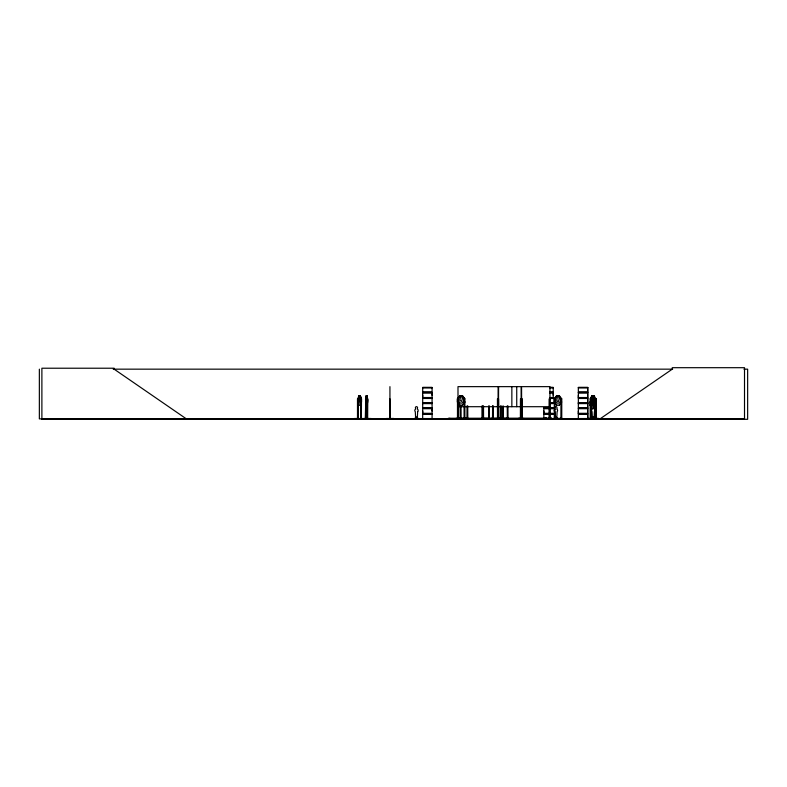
<?xml version="1.0" encoding="UTF-8"?>
<svg xmlns="http://www.w3.org/2000/svg" width="787" height="787" viewBox="0 0 787 787"><rect width="100%" height="100%" fill="white"/><g stroke="black" fill="none" stroke-linecap="round" stroke-linejoin="round"><path stroke-width="1.18" d="M422.698 413.313L422.698 408.699L432.083 408.699L432.073 413.313L422.698 413.313L422.708 411.011M422.698 397.533L422.698 392.929L432.083 392.929L432.073 397.533L422.698 397.533L422.708 395.231M432.073 411.011L432.073 408.699M432.073 395.231L432.073 392.929M553.222 413.313L543.847 413.313L543.856 411.011M553.212 395.231L553.212 392.929L549.749 392.929M578.347 413.313L578.347 408.699L587.732 408.699L587.732 413.313L578.347 413.313L578.356 411.011M578.347 397.533L578.347 392.929L587.732 392.929L587.732 397.533L578.347 397.533L578.356 395.231M587.722 408.699L587.722 413.313M587.722 392.929L587.722 397.533M386.309 418.507L393.834 418.477M365.886 398.665L365.807 418.881M367.145 418.881L367.145 398.586M367.135 398.724C368.532 398.793 367.44 403.711 366.949 405.157M361.164 418.881L361.135 398.547L361.017 418.881M590.85 398.665L590.909 418.881M595.395 398.665L595.297 418.881M555.061 418.881L554.874 398.812M458.014 398.714L457.473 398.832L457.473 418.881L457.591 418.153M462.353 395.704L463.582 398.832L463.582 401.213L461.939 403.101L460.297 403.101L458.683 401.213L458.683 398.832L459.903 395.704L462.363 395.704L464.812 398.832L464.035 398.586L464.114 418.881L464.035 418.153M366.565 396.117L366.791 401.459L366.486 396.117M422.668 418.871L422.698 414.237L432.083 414.237L432.083 418.684L422.629 418.714M555.101 407.243C555.671 405.148 557.973 407.686 556.773 409.053A1.672 1.672 0 0 1 557.117 411.68L556.773 418.123L554.225 418.153L554.058 418.841M359.403 396.117L359.01 400.229L359.816 401.459L360.239 398.832L359.334 396.117M354.278 418.507L371.13 418.507M483.12 418.782L483.169 406.072M366.329 395.615L365.591 398.832L365.552 418.881M367.352 401.213L366.457 403.101L366.349 395.704L367.017 395.704L367.352 398.832L367.293 418.881M592.119 398.881L591.194 404.4L592.434 406.289L593.673 406.289L594.883 404.4L593.969 398.881L592.07 398.881L590.28 402.009L592.09 405.157L594.057 405.157L595.936 401.98L593.949 398.802L593.349 396.117M489.927 418.507L507.182 418.359M524.014 418.822L518.436 418.468L524.063 418.881M524.053 418.468L518.476 418.497M595.385 398.753L596.034 398.832M543.099 418.782L553.822 418.841L543.06 418.468M587.84 418.507L598.543 418.507L578.297 418.704L578.356 414.237L587.732 414.237L587.879 418.881M592.631 418.881L592.139 418.881M592.818 418.822L592.847 417.021L593.614 417.021L593.565 418.822M357.701 398.832L358.98 395.615L360.259 395.615L361.508 398.802L361.508 401.98L360.259 405.157L358.911 405.157L357.701 401.95L357.652 398.802L357.859 418.881M360.18 405.157L361.4 401.95M556.753 395.704L555.514 398.832L555.514 401.213L557.176 403.101L558.819 403.101L560.442 401.213L560.442 398.832L559.223 395.704L556.753 395.704L554.284 398.832L554.304 418.881M578.268 403.033L587.741 403.101M456.932 418.507L457.945 418.468L456.981 418.881L457.886 418.782L457.995 401.98M460.208 418.822L460.277 418.153M596.005 418.881L595.936 398.802L593.998 395.615L592.09 395.615L590.211 398.802L590.289 418.881M592.149 395.615L590.28 398.832L591.027 398.832L591.027 401.183M593.998 408.345L592.04 408.345L590.161 405.167L590.161 401.98L592.09 398.802L592.729 396.117L593.398 396.117M593.919 398.881L595.769 402.009L595.769 405.138L593.919 408.266L592.07 408.266L590.161 405.167M593.949 408.345L595.769 405.138M462.353 405.079L464.812 401.95M464.891 401.98L462.392 405.157L459.864 405.157L457.365 401.98L457.365 398.802L459.874 395.615L462.402 395.615L464.891 398.802L464.861 418.841M559.223 405.079L561.692 401.95L559.262 405.157L556.714 405.157L554.205 401.98L554.205 398.802L556.714 395.615L559.262 395.615L561.77 398.802L561.751 418.881M415.556 418.881L415.221 417.789L415.418 418.487M417.041 418.861L417.572 418.881M554.55 418.871L554.874 417.789L555.337 418.881M556.901 418.861L557.196 417.789L556.999 418.487M557.058 418.871L554.491 418.861L555.199 418.763M591.785 418.861L591.981 417.789L592.168 418.487M592.306 418.881L592.001 418.763M593.831 418.871L594.49 417.789L594.293 418.487M600.028 418.881L672.275 369.162L672.275 367.696L744.512 367.696L744.512 418.881L39.35 418.881L39.35 369.162M417.218 418.763L417.73 417.789L417.533 418.487M417.405 418.881L417.927 418.861L415.388 418.881M500.394 418.832L500.493 418.153M554.973 398.793L554.304 398.832M561.023 398.793L561.672 398.832M113.21 369.162L672.649 369.162M743.961 369.162L747.65 369.162L747.65 419.304L41.888 419.304L41.888 368.218L114.135 368.218L114.135 369.162L186.371 418.881M422.688 387.371L432.083 387.371M549.739 387.361L553.231 387.371M578.337 387.371L587.741 387.371M549.749 387.538L553.231 387.538L553.212 392.005L549.749 392.005M422.708 387.834L432.073 387.834M549.739 387.834L553.212 387.834M578.356 387.834L587.722 387.834L587.722 392.005M422.629 392.32L432.142 392.32M549.769 392.32L553.291 392.32M578.278 392.32L587.8 392.32M422.629 392.605L432.142 392.605M549.769 392.605L553.291 392.605M578.278 392.605L587.8 392.605M367.027 395.615L366.25 395.615L365.571 398.802L365.699 418.881M594.028 395.704L592.119 395.704L591.194 398.832L591.194 401.213L592.434 403.101L593.673 403.101L594.883 401.213L593.969 395.704M549.749 397.533L553.222 397.533L553.222 392.929M422.629 397.858L432.142 397.858M549.769 397.858L553.291 397.858M578.278 397.858L587.8 397.858M422.629 398.143L432.142 398.143M549.769 398.143L553.291 398.143M578.278 398.143L587.8 398.143M549.749 398.468L553.222 398.468M358.075 398.547L358.095 418.822M360.18 395.615L361.469 398.832L361.39 418.881M593.998 398.802L592.04 398.802L592.729 401.459L593.978 400.229L593.978 398.832M595.877 398.802L595.916 418.881M358.105 398.832L357.485 398.832L357.485 418.881M360.849 398.832L360.849 401.213L360.033 403.101L359.216 403.101L358.38 401.213L359 395.704L360.239 395.704L360.849 398.832L361.469 398.832M365.788 398.832L365.335 418.881M389.939 398.832L390.195 418.881M498.112 398.832L497.433 398.832L497.512 418.881M498.584 398.832L498.85 418.881L498.938 418.153M521.122 398.832L520.453 398.832L520.394 418.881M549.936 398.832L549.267 398.832L549.218 418.881M367.027 405.157L366.25 405.157L365.67 401.95M553.212 402.787L549.739 402.787L553.231 402.914M587.732 402.905L587.732 398.468L578.347 398.468L578.347 402.905L587.722 402.787L587.722 398.468M432.083 402.914L422.609 403.033L432.083 403.151M578.337 402.905L587.741 402.914M549.739 403.101L553.231 403.151M549.749 403.337L553.231 403.318M422.708 403.603L432.073 403.603M549.739 403.603L553.212 403.603M578.356 403.603L587.722 403.603L587.722 407.774M457.995 406.702L521.122 406.702M521.574 406.702L549.936 406.702M543.847 407.774L553.222 407.774M422.629 408.099L432.142 408.099M543.778 408.099L553.291 408.099M578.278 408.099L587.8 408.099M422.629 408.384L432.142 408.384M543.778 408.384L553.291 408.384M578.278 408.384L587.8 408.384M553.222 408.699L543.847 408.699L543.847 413.313M422.629 413.628L432.142 413.628M543.778 413.628L553.291 413.628M578.278 413.628L587.8 413.628M422.629 413.913L432.142 413.913M543.778 413.913L553.291 413.913M578.278 413.913L587.8 413.913M553.222 414.237L543.847 414.237L543.847 418.684M357.416 418.153L358.115 418.153M361.459 418.153L360.761 418.153L360.79 418.881L360.83 403.544M365.296 418.153L365.847 418.153M367.116 418.153L367.667 418.153M550.005 418.153L448.324 418.261L448.324 418.881M560.915 418.153L561.751 418.153M590.28 418.153L591.096 418.153M595.287 418.153L596.103 418.153L596.093 418.881M415.939 418.35L417.012 418.35M458.231 418.359L466.966 418.359M482.736 418.359L488.589 418.359M553.792 418.507L539.971 418.881M555.061 418.359L560.915 418.359M415.221 418.487L417.73 418.487M422.708 418.556L432.073 418.556M503.287 418.497L503.227 406.072M554.678 418.487L557.196 418.487M578.356 418.556L598.543 418.507M465.314 418.881L464.507 418.507L465.422 418.832M458.083 398.793L458.152 418.881L458.26 418.153M498.515 418.153L498.476 418.881L498.594 386.643M489.494 418.822L489.425 418.153M554.284 401.95L556.753 405.079M457.454 401.95L459.913 405.079M590.28 401.95L592.149 405.157M366.949 395.615L367.686 398.832L367.657 418.881M365.591 401.95L366.329 405.157M555.101 418.123L554.756 411.68A1.672 1.672 0 0 1 555.101 409.053M595.611 418.153L595.641 418.881M595.523 398.832L595.464 418.881M594.067 407.243L594.067 409.053A1.672 1.672 0 0 1 594.411 411.68L594.067 418.123L592.395 418.123L592.05 411.68A1.672 1.672 0 0 1 592.395 409.053M591.027 405.905L591.086 418.881M590.742 418.153L590.771 418.881M590.516 398.832L590.516 418.881M590.457 418.153L590.378 418.881M587.722 414.237L587.722 418.556M561.593 418.153L561.593 418.881M561.072 418.153L561.072 418.881M560.944 398.566L560.915 418.881M556.32 418.487L556.32 417.021L555.553 417.021L555.553 418.487M551.343 418.153L551.343 418.881M551.293 418.881L551.175 418.153L551.008 418.881M550.861 418.153L550.89 418.881M550.782 418.153L550.723 418.881M550.605 418.153L550.546 418.881M549.956 418.881L549.936 386.643L521.574 386.643L521.653 418.881M549.749 398.832L549.808 418.881M549.641 418.153L549.533 418.881M549.454 398.832L549.395 418.881M548.49 418.261L548.49 418.881M546.404 418.881L546.276 418.153L546.168 418.881M546.021 418.153L546.08 418.881M545.853 418.153L545.775 418.881L545.598 418.153M545.539 418.153L545.46 418.881M522.106 418.881L522.056 398.832L521.388 398.832L521.388 418.881M521.87 398.832L521.929 418.881M521.791 418.153L521.761 418.881M521.171 418.153L521.171 418.881L521.122 386.643L457.995 386.643L457.995 398.438M520.935 398.832L520.935 418.881M520.748 418.153L520.719 418.881M520.64 398.832L520.581 418.881M516.734 386.643L516.734 406.702M511.855 386.643L511.855 406.702M507.94 405.905L508.018 418.881M507.861 418.153L507.861 418.881M507.261 405.905L507.34 418.881M507.182 418.153L507.182 418.881M502.893 406.072L502.854 418.881M501.329 418.153L501.329 418.881M501.25 405.905L501.171 418.881M500.571 405.905L500.571 418.881M498.112 386.643L498.171 418.881M498.033 418.153L498.033 418.881M497.354 418.153L497.354 418.881M493.292 418.153L493.292 418.881M493.233 406.072L493.233 418.881M493.055 406.072L493.105 418.881M492.869 418.153L492.839 418.881M492.751 406.072L492.731 418.881M492.573 406.072L492.514 418.881M491.698 418.261L491.698 418.881M489.347 405.905L489.268 418.881M488.747 418.153L488.747 418.881M488.668 405.905L488.589 418.881M483.513 406.072L483.552 418.881M482.657 405.905L482.736 418.881M482.579 418.153L482.579 418.881M481.978 405.905L481.978 418.881M481.9 418.153L481.9 418.881M467.724 405.905L467.803 418.881M467.645 418.153L467.645 418.881M467.124 418.153L467.124 418.881M467.045 405.905L466.966 418.881M464.753 418.153L464.704 418.881M461.034 405.905L461.113 418.881M460.956 418.153L460.956 418.881M460.356 405.905L460.356 418.881M458.752 418.153L458.752 418.881M458.673 402.452L458.595 418.881M457.267 418.261L457.267 418.881M456.234 418.261L456.234 418.881M449.79 418.261L449.79 418.881M416.864 418.487L416.864 417.021L416.097 417.021L416.097 418.487M389.939 386.643L389.939 418.881M367.49 398.566L367.401 418.881M357.672 418.153L357.672 418.881M417.661 411.68L417.317 418.123L415.644 418.123L415.29 411.68A1.672 1.672 0 0 1 415.644 409.053C414.119 405.758 418.832 405.758 417.317 409.053A1.672 1.672 0 0 1 417.661 411.68M591.578 400.937L592.572 403.347L591.539 405.826L592.886 403.79L594.244 405.826L593.221 403.328L594.215 401.026L592.916 402.855L591.578 400.937M592.729 399.294L592.129 403.406L593.349 404.646L593.978 402.009L593.349 399.294L592.68 399.294M557.56 396.117L556.763 400.229L557.56 401.459L558.386 401.459L559.223 398.832L558.386 396.117L557.56 396.117M460.729 396.117L459.893 400.229L461.546 401.459L462.343 398.832L461.546 396.117L460.729 396.117M432.083 387.558L422.688 387.548L422.708 392.005L432.083 392.005L432.083 387.558M587.741 387.548L578.337 387.538L578.356 392.005L587.732 392.005L587.732 387.558M432.083 398.468L422.698 398.468L422.698 402.905L432.073 402.787L432.083 398.468M432.083 403.337L422.688 403.318L422.708 407.774L432.083 407.774L432.083 403.337M587.741 403.308L578.337 403.337L578.356 407.774L587.732 407.774L587.732 403.337"/></g></svg>
